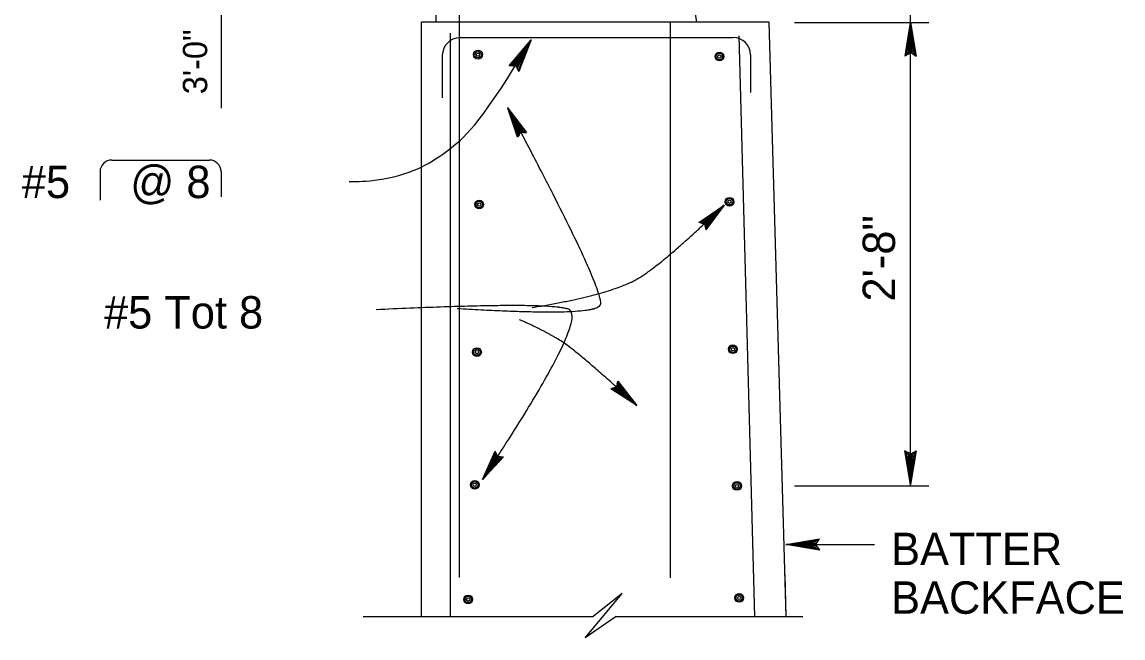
# Model space of a CAD drawing. Extents: x 0 to 2.83, y 0 to 1.83.
# Drawn here: x 0.8549 to 1.2511, y 0.3494 to 0.571 of the extents above; entities that cross this region are included whole.
import ezdxf

# ---------------------------------------------------------------- set-up
doc = ezdxf.new("R2010")
doc.units = 0
for name, color, linetype in [('212 Leaders and Dim Lines', 7, 'Continuous'), ('213 Rebar', 7, 'Continuous'), ('214 Text and Titles', 7, 'Continuous'), ('240 Concrete', 7, 'Continuous'), ('245 Existing Concrete', 7, 'Continuous')]:
    doc.layers.add(name, color=color, linetype=linetype)

msp = doc.modelspace()

# ---------------------------------------------------------------- linework, layer by layer
at = {"layer": '212 Leaders and Dim Lines'}
for p, q in [((1.17464, 0.57077), (1.17464, 0.75827)), ((1.13287, 0.57077), (1.1812, 0.57077)), ((1.17263, 0.55872), (1.17464, 0.57077)), ((1.17313, 0.55903), (1.17464, 0.57077)), ((1.17464, 0.57077), (1.17363, 0.55934)), ((1.17464, 0.57077), (1.17414, 0.55965)), ((1.17464, 0.40411), (1.17464, 0.57077)), ((1.17464, 0.55996), (1.17464, 0.57077)), ((1.17464, 0.57077), (1.17665, 0.55872)), ((1.17565, 0.55934), (1.17464, 0.57077)), ((1.17514, 0.55965), (1.17464, 0.57077)), ((1.17464, 0.57077), (1.17615, 0.55903)), ((1.0302, 0.55523), (1.03807, 0.56459)), ((1.03079, 0.55524), (1.03807, 0.56459)), ((1.03807, 0.56459), (1.03138, 0.55525)), ((1.03807, 0.56459), (1.03198, 0.55526)), ((1.03256, 0.55527), (1.03807, 0.56459)), ((1.03284, 0.55475), (1.03807, 0.56459)), ((1.03312, 0.55423), (1.03807, 0.56459)), ((1.03807, 0.56459), (1.03339, 0.5537)), ((1.03807, 0.56459), (1.03367, 0.55318)), ((1.17363, 0.55934), (1.17263, 0.55872)), ((1.17363, 0.55934), (1.17464, 0.55996)), ((1.17464, 0.55996), (1.17565, 0.55934)), ((1.17565, 0.55934), (1.17665, 0.55872)), ((1.03138, 0.55525), (1.0302, 0.55523)), ((1.03138, 0.55525), (1.03256, 0.55527)), ((1.03256, 0.55527), (1.03312, 0.55423)), ((1.03312, 0.55423), (1.03367, 0.55318)), ((1.03434, 0.53135), (1.02972, 0.54001)), ((1.03326, 0.5295), (1.02972, 0.54001)), ((1.02972, 0.54001), (1.03648, 0.53122)), ((1.03541, 0.53128), (1.02972, 0.54001)), ((1.02972, 0.54001), (1.0338, 0.53042)), ((1.03353, 0.52996), (1.02972, 0.54001)), ((1.02972, 0.54001), (1.03407, 0.53089)), ((1.03488, 0.53132), (1.02972, 0.54001)), ((1.02972, 0.54001), (1.03595, 0.53125)), ((1.0338, 0.53042), (1.03434, 0.53135)), ((1.03434, 0.53135), (1.03541, 0.53128)), ((1.03541, 0.53128), (1.03648, 0.53122)), ((1.0338, 0.53042), (1.03326, 0.5295)), ((1.09842, 0.49884), (1.10755, 0.50513)), ((1.09894, 0.49871), (1.10755, 0.50513)), ((1.10755, 0.50513), (1.09946, 0.49857)), ((1.10755, 0.50513), (1.09998, 0.49844)), ((1.1005, 0.49831), (1.10755, 0.50513)), ((1.10061, 0.49778), (1.10755, 0.50513)), ((1.10073, 0.49726), (1.10755, 0.50513)), ((1.10755, 0.50513), (1.10084, 0.49674)), ((1.10755, 0.50513), (1.10096, 0.49621)), ((1.09946, 0.49857), (1.09842, 0.49884)), ((1.09946, 0.49857), (1.1005, 0.49831)), ((1.1005, 0.49831), (1.10073, 0.49726)), ((1.10073, 0.49726), (1.10096, 0.49621)), ((1.06909, 0.44071), (1.06888, 0.43965)), ((1.0761, 0.433), (1.06899, 0.44018)), ((1.06909, 0.44071), (1.06929, 0.44176)), ((1.0761, 0.433), (1.06909, 0.44071)), ((1.06919, 0.44123), (1.0761, 0.433)), ((1.06929, 0.44176), (1.0761, 0.433)), ((1.06785, 0.43936), (1.06682, 0.43907)), ((1.0761, 0.433), (1.06682, 0.43907)), ((1.0761, 0.433), (1.06733, 0.43922)), ((1.06888, 0.43965), (1.06785, 0.43936)), ((1.06785, 0.43936), (1.0761, 0.433)), ((1.06837, 0.43951), (1.0761, 0.433)), ((1.06888, 0.43965), (1.0761, 0.433)), ((1.02066, 0.40648), (1.02517, 0.41661)), ((1.02066, 0.40648), (1.0254, 0.41612)), ((1.02562, 0.41564), (1.02517, 0.41661)), ((1.17363, 0.4161), (1.17262, 0.41672)), ((1.17464, 0.40466), (1.17262, 0.41672)), ((1.17464, 0.40466), (1.17313, 0.41641)), ((1.17363, 0.4161), (1.17464, 0.40466)), ((1.17464, 0.41548), (1.17363, 0.4161)), ((1.17665, 0.41672), (1.17464, 0.40466)), ((1.17615, 0.41641), (1.17464, 0.40466)), ((1.17464, 0.40466), (1.17564, 0.4161)), ((1.17564, 0.4161), (1.17464, 0.41548)), ((1.17564, 0.4161), (1.17665, 0.41672)), ((1.02562, 0.41564), (1.02066, 0.40648)), ((1.02585, 0.41515), (1.02066, 0.40648)), ((1.02607, 0.41466), (1.02066, 0.40648)), ((1.02066, 0.40648), (1.02661, 0.41465)), ((1.02066, 0.40648), (1.02715, 0.41463)), ((1.02768, 0.41461), (1.02066, 0.40648)), ((1.02822, 0.41459), (1.02066, 0.40648)), ((1.02607, 0.41466), (1.02562, 0.41564)), ((1.02715, 0.41463), (1.02607, 0.41466)), ((1.02715, 0.41463), (1.02822, 0.41459)), ((1.17414, 0.41579), (1.17464, 0.40466)), ((1.17464, 0.40466), (1.17514, 0.41579)), ((1.17464, 0.41548), (1.17464, 0.40466)), ((1.13287, 0.40411), (1.1812, 0.40411)), ((1.12975, 0.38304), (1.14181, 0.38505)), ((1.12975, 0.38304), (1.1415, 0.38455)), ((1.14119, 0.38405), (1.14181, 0.38505)), ((1.14119, 0.38405), (1.12975, 0.38304)), ((1.14088, 0.38354), (1.12975, 0.38304)), ((1.12975, 0.38304), (1.16168, 0.38304)), ((1.14057, 0.38304), (1.12975, 0.38304)), ((1.14181, 0.38103), (1.12975, 0.38304)), ((1.12975, 0.38304), (1.14119, 0.38203)), ((1.1415, 0.38153), (1.12975, 0.38304)), ((1.12975, 0.38304), (1.14088, 0.38253)), ((1.14057, 0.38304), (1.14119, 0.38405)), ((1.14119, 0.38203), (1.14057, 0.38304)), ((1.14119, 0.38203), (1.14181, 0.38103))]:
    msp.add_line(p, q, dxfattribs=at)
for points, degree in [([(0.97263, 0.51363), (0.97324, 0.51359), (0.97922, 0.51343), (0.99437, 0.51601), (1.00853, 0.5241), (1.02108, 0.53584), (1.03807, 0.56459)], 3), ([(1.01154, 0.46796), (1.06037, 0.465), (1.06551, 0.47312), (1.02972, 0.54021)], 2), ([(1.03851, 0.46827), (1.06752, 0.47304), (1.08672, 0.48505), (1.10755, 0.50519)], 2), ([(1.02066, 0.40648), (1.0594, 0.465), (1.04374, 0.47036), (0.98233, 0.46748)], 2), ([(1.0761, 0.433), (1.05487, 0.45258), (1.04164, 0.46062), (1.03398, 0.46385)], 2)]:
    msp.add_open_spline(points, degree=degree, dxfattribs=at)
at = {"layer": '213 Rebar'}
for p, q in [((1.0123, 0.37121), (1.0123, 0.74621)), ((0.92671, 0.54001), (0.92671, 0.58871)), ((1.08828, 0.3711), (1.08828, 0.57082)), ((1.00908, 0.35715), (1.00908, 0.56695)), ((1.01232, 0.56541), (1.11072, 0.56541)), ((1.11854, 0.35715), (1.11296, 0.56605)), ((1.00616, 0.55898), (1.00616, 0.54364)), ((1.019, 0.56079), (1.019, 0.56039)), ((1.10585, 0.56012), (1.10585, 0.55972)), ((1.11706, 0.55916), (1.11706, 0.54556)), ((1.10948, 0.50789), (1.10948, 0.50749)), ((1.01945, 0.50689), (1.01945, 0.50649)), ((1.01863, 0.45382), (1.01863, 0.45341)), ((1.11071, 0.45482), (1.11071, 0.45442)), ((1.01781, 0.40608), (1.01781, 0.40568)), ((1.11219, 0.40567), (1.11219, 0.40527)), ((1.0155, 0.36486), (1.0155, 0.36446)), ((1.11301, 0.36539), (1.11301, 0.36499))]:
    msp.add_line(p, q, dxfattribs=at)
for centre, radius in [((1.019, 0.55922), 0.00157), ((1.019, 0.55922), 0.00117), ((1.019, 0.55922), 0.000582), ((1.10585, 0.55855), 0.00157), ((1.10585, 0.55855), 0.00117), ((1.10585, 0.55855), 0.000582), ((1.10948, 0.50633), 0.00157), ((1.10948, 0.50633), 0.00117), ((1.01945, 0.50532), 0.00157), ((1.01945, 0.50532), 0.00117), ((1.01945, 0.50532), 0.000582), ((1.10948, 0.50633), 0.000582), ((1.01863, 0.45225), 0.00157), ((1.01863, 0.45225), 0.00117), ((1.01863, 0.45225), 0.000582), ((1.11071, 0.45326), 0.00157), ((1.11071, 0.45326), 0.00117), ((1.11071, 0.45326), 0.000582), ((1.01781, 0.40452), 0.00157), ((1.01781, 0.40452), 0.00117), ((1.01781, 0.40452), 0.000582), ((1.11219, 0.4041), 0.00157), ((1.11219, 0.4041), 0.00117), ((1.11219, 0.4041), 0.000582), ((1.0155, 0.3633), 0.00157), ((1.0155, 0.3633), 0.00117), ((1.11301, 0.36382), 0.00157), ((1.11301, 0.36382), 0.00117), ((1.0155, 0.3633), 0.000582), ((1.11301, 0.36382), 0.000582)]:
    msp.add_circle(centre, radius, dxfattribs=at)
for centre, start, end in [((1.01241, 0.55898), 90, 180), ((1.11081, 0.55916), 0, 90)]:
    msp.add_arc(centre, 0.00625, start, end, dxfattribs=at)
at = {"layer": '214 Text and Titles'}
for p, q in [((0.8872, 0.52131), (0.92225, 0.52131)), ((0.88303, 0.51714), (0.88303, 0.50692)), ((0.92655, 0.51714), (0.92655, 0.50808))]:
    msp.add_line(p, q, dxfattribs=at)
for centre, start, end in [((0.8872, 0.51714), 90, 180), ((0.92238, 0.51714), 0, 90)]:
    msp.add_arc(centre, 0.00417, start, end, dxfattribs=at)
at = {"layer": '240 Concrete'}
for p, q in [((1.06726, 0.75336), (1.09765, 0.57096)), ((1.0039, 0.57096), (1.0039, 0.63357)), ((0.9987, 0.35715), (0.9987, 0.57096)), ((1.1237, 0.57096), (0.9987, 0.57096)), ((1.1299, 0.35715), (1.1237, 0.57096)), ((1.1299, 0.35715), (1.12947, 0.37217))]:
    msp.add_line(p, q, dxfattribs=at)
at = {"layer": '245 Existing Concrete'}
for p, q in [((1.05757, 0.34942), (1.07088, 0.36544)), ((1.07088, 0.36544), (1.06041, 0.35715)), ((0.97767, 0.35715), (1.06041, 0.35715)), ((1.06866, 0.35715), (1.05757, 0.34942)), ((1.06866, 0.35715), (1.13584, 0.35715))]:
    msp.add_line(p, q, dxfattribs=at)

# ---------------------------------------------------------------- texts
at = {"layer": '212 Leaders and Dim Lines'}
msp.add_text('2\'-8"', height=0.011667, rotation=90, dxfattribs=at).set_placement((1.16905, 0.47043))
at = {"layer": '214 Text and Titles'}
msp.add_text('3\'-0"', height=0.00875, rotation=90, dxfattribs=at).set_placement((0.92157, 0.54499))
for s, p in [('#5     @ 8', (0.85487, 0.50763)), ('#5 Tot 8', (0.88444, 0.46072)), ('BATTER', (1.16763, 0.37562)), ('BACKFACE', (1.16763, 0.35812))]:
    msp.add_text(s, height=0.011667, dxfattribs=at).set_placement(p)

doc.saveas('drawing.dxf')
